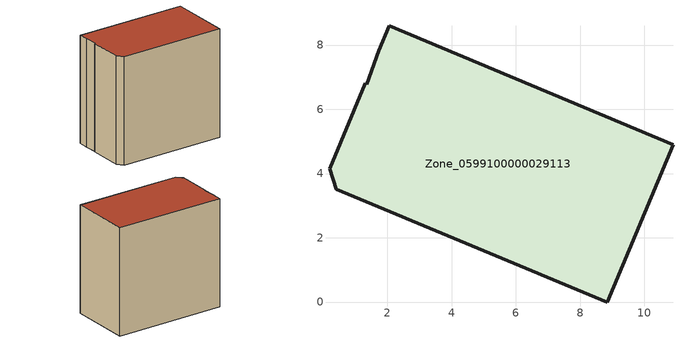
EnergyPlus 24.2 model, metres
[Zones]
Zone_0599100000029113
 floor ground (C_G): 1.36,6.78 1.73,7.82 2.06,8.59 10.89,4.9 8.84,0 0.4,3.51 0.2,4.15 1.31,6.8 z0
 wall outside (C_F): 10.89,4.9 2.06,8.59 1.73,7.82 1.36,6.78 1.31,6.8 0.2,4.15 0.4,3.51 8.84,0 10.89,4.9 z0:9.29
 roof outside (C_R): 2.06,8.59 1.73,7.82 1.36,6.78 1.31,6.8 0.2,4.15 0.4,3.51 8.84,0 10.89,4.9 z9.29
[BUILDING]
Pand.0599100000029113: North Axis=0; Terrain=City; Loads Convergence Tolerance Value=0.04; Temperature Convergence Tolerance Value=0.4; Solar Distribution=FullExterior; Maximum Number of Warmup Days=25; Minimum Number of Warmup Days=1
[Site:Location]
Rotterdam.The.Hague.AP_ZH_NLD Design_Conditions: Latitude=51.96; Longitude=4.45; Time Zone=1; Elevation=-4.5
[SITE:GROUNDTEMPERATURE:BUILDINGSURFACE]
18, 18, 18, 18, 18, 18, 18, 18, 18, 18, 18, 18
[MATERIAL] Thermal Absorptance=0.9; Solar Absorptance=0.7; Visible Absorptance=0.7
Name | Roughness | Thickness | Conductivity | Density | Specific Heat
G.TI.1946 | MediumSmooth | 0.15 | 1 | 540 | 1210
F.TI.1946 | Rough | 0.3 | 0.857143 | 1920 | 840
R.TI.1946 | MediumRough | 0.2 | 0.1 | 1500 | 1000
[CONSTRUCTION]
C_G: G.TI.1946
C_F: F.TI.1946
C_R: R.TI.1946
[ZONE]
Zone_0599100000029113: Type=1; Multiplier=1; Ceiling Height=Autocalculate; Volume=Autocalculate; Floor Area=autocalculate; Part of Total Floor Area=Yes
[ZONEINFILTRATION:DESIGNFLOWRATE]
Infil_Zone_0599100000029113: Zone or ZoneList or Space or SpaceList=Zone_0599100000029113; Schedule=AlwaysOn; Design Flow Rate Calculation Method=Flow/Area; Flow Rate per Floor Area=0.003; Constant Term Coefficient=1; Temperature Term Coefficient=0; Velocity Term Coefficient=0; Velocity Squared Term Coefficient=0
[HVACTEMPLATE:ZONE:IDEALLOADSAIRSYSTEM]
Zone_0599100000029113: Maximum Heating Supply Air Temperature=50; Minimum Cooling Supply Air Temperature=13; Maximum Heating Supply Air Humidity Ratio=0.0156; Minimum Cooling Supply Air Humidity Ratio=0.0077; Heating Limit=NoLimit; Cooling Limit=NoLimit; Dehumidification Control Type=ConstantSensibleHeatRatio; Cooling Sensible Heat Ratio=0.7; Dehumidification Setpoint=60; Humidification Control Type=None; Humidification Setpoint=30; Outdoor Air Method=None; Outdoor Air Flow Rate per Person=0.00944; Outdoor Air Flow Rate per Zone Floor Area=0; Outdoor Air Flow Rate per Zone=0; Demand Controlled Ventilation Type=None; Outdoor Air Economizer Type=NoEconomizer; Heat Recovery Type=None; Sensible Heat Recovery Effectiveness=0.7; Latent Heat Recovery Effectiveness=0.65
[ZONECONTROL:THERMOSTAT]
ThermostatControl_Zone_0599100000029113: Zone or ZoneList=Zone_0599100000029113; Control Type Schedule=DualSetpointControlType; Control 1=Thermostat_Zone_0599100000029113; Temperature Difference Between Cutout And Setpoint=0
[THERMOSTATSETPOINT:DUALSETPOINT]
Thermostat_Zone_0599100000029113: Heating Setpoint Temperature Schedule=HeatingSetpoint_Zone_0599100000029113; Cooling Setpoint Temperature Schedule=CoolingSetpoint_Zone_0599100000029113
[SCHEDULE:COMPACT]
HeatingSetpoint_Zone_0599100000029113: Through: 12/31, For: AllDays, Until: 24:00, 21
CoolingSetpoint_Zone_0599100000029113: Through: 12/31, For: AllDays, Until: 24:00, 24
DualSetpointControlType: Through: 12/31, For: AllDays, Until: 24:00, 4
AlwaysOn: Through: 12/31, For: AllDays, Until: 24:00, 1
